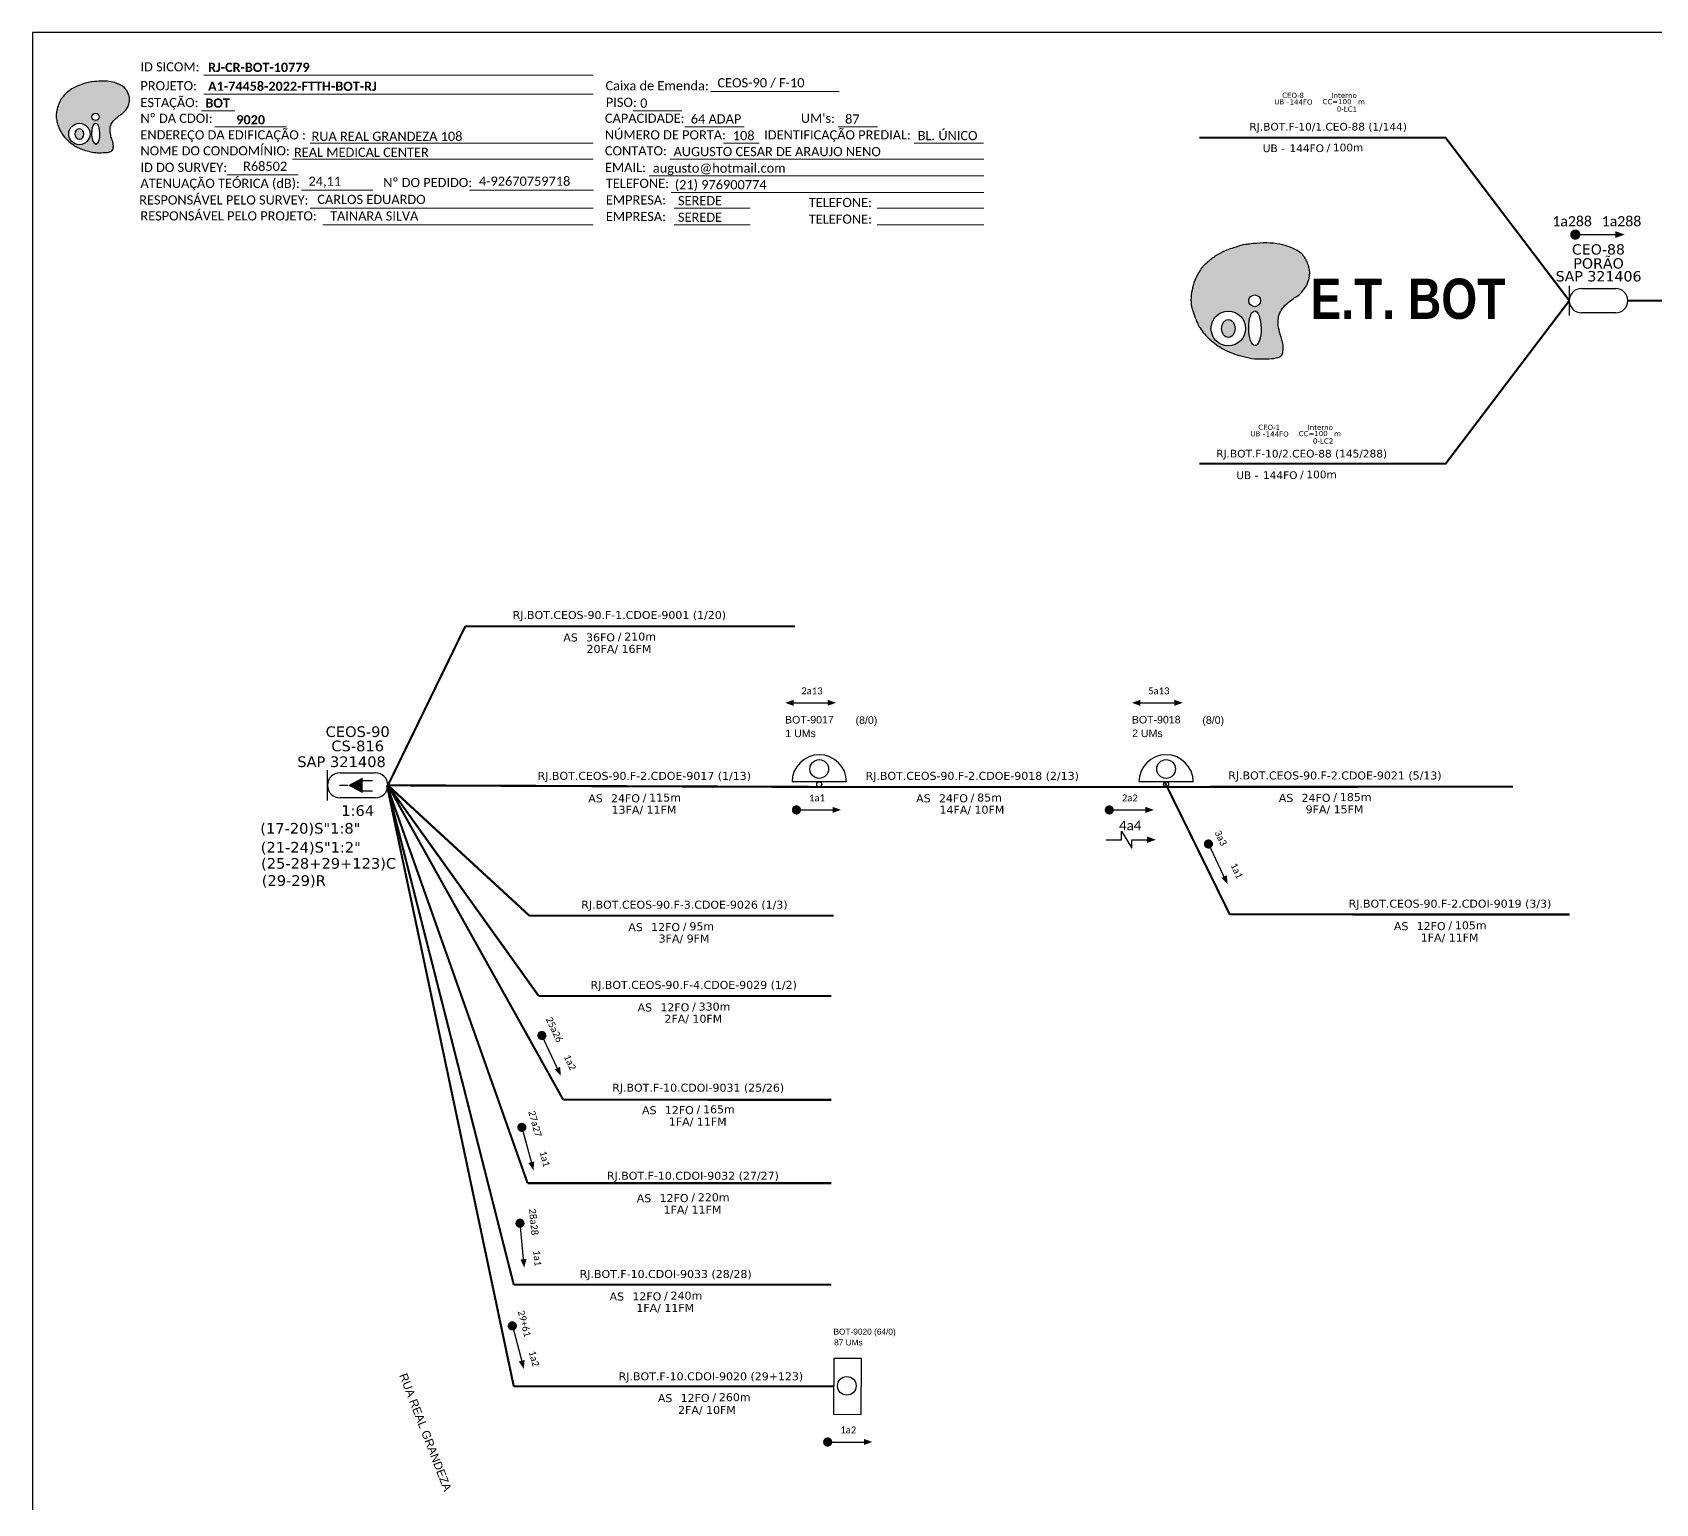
# Model space of a CAD drawing. Extents: x -89 to 749, y 705 to 1299.
# Drawn here: x -89.3 to 227.4, y 1011.9 to 1299 of the extents above; entities that cross this region are included whole.
import ezdxf
from ezdxf.enums import TextEntityAlignment as Align

# ---------------------------------------------------------------- set-up
doc = ezdxf.new("R2010")
doc.units = 0
for name, color, linetype, lineweight in [("20.0-LEGENDA DOS CDO'S", 1, 'Continuous', 0), ('20.2-CDO_POSTE', 1, 'Continuous', 5), ('40.1-ETIQUETAS', 1, 'Continuous', 20), ('Segmento Logradouro Texto', 7, 'Continuous', 0)]:
    doc.layers.add(name, color=color, linetype=linetype, lineweight=lineweight)
for name, color, linetype in [('20.4-CEOS', 1, 'Continuous'), ('20.5-CABO AÉREO', 1, 'Continuous'), ('20.5-CEO', 1, 'Continuous'), ('CAP a instalar', 1, 'Continuous'), ('E.T.', 7, 'Continuous'), ('label_cabos', 7, 'Continuous'), ('Meio Fio', 7, 'Continuous'), ('SETA', 7, 'Continuous'), ('UNIFILAR', 7, 'Continuous')]:
    doc.layers.add(name, color=color, linetype=linetype)
doc.styles.add('ARIAL', font='arial.ttf')
doc.styles.add('DIGICADE', font='arial.ttf')
doc.styles.add('siredit', font='verdana.ttf')
doc.styles.get("Standard").update_dxf_attribs({"font": 'arial.ttf'})
doc.styles.add('SWISS BIT', font='swisscb.ttf')
doc.styles.add('WMF-Calibri0', font='calibri.ttf')
doc.styles.add('WMF-Calibri1', font='calibrib.ttf')
doc.linetypes.add('FENCELINE1', pattern='A,0.25,-0.1,[133,ltypeshp.shx,S=0.1,R=0,X=-0.1,Y=0],-0.1,1', length=1.45)

# ---------------------------------------------------------------- blocks, each defined once
blk = doc.blocks.new('OI')
h = blk.add_hatch(color=40)
edge = h.paths.add_edge_path()
edge.add_spline(control_points=[(4.35, -0.67), (3.92, -0.99), (3.26, -1.5), (2.81, -2.59), (2.9, -3.5), (3.06, -4.27), (3.31, -4.85), (3.37, -5.39), (3.4, -5.88), (3.2, -6.4), (2.54, -6.61), (1.65, -6.63), (0.55, -6.67), (-0.56, -6.42), (-1.61, -6.14), (-2.77, -5.61), (-3.92, -4.77), (-4.89, -3.7), (-5.34, -2.65), (-5.6, -1.94), (-5.85, -0.96), (-5.71, 0.47), (-5.1, 2.02), (-4.14, 3.02), (-3.3, 3.61), (-2.37, 4.16), (-1.36, 4.44), (-0.56, 4.7), (0.79, 4.85), (2.24, 4.97), (3.79, 4.57), (4.67, 4.21), (5.44, 3.65), (5.76, 2.99), (6.03, 2.21), (6.01, 1.46), (5.72, 0.64), (5.31, 0.08), (4.88, -0.38), (4.51, -0.55), (4.35, -0.67)], knot_values=[0, 0, 0, 0, 1.60434, 2.417191, 3.427595, 4.282808, 4.776746, 5.304182, 5.888771, 6.258406, 6.858137, 7.79129, 8.986195, 10.124242, 11.187857, 12.242908, 13.953784, 15.414161, 16.515391, 17.349188, 17.675853, 19.552021, 21.515531, 22.568638, 23.63245, 24.621084, 25.782718, 26.745347, 27.142653, 29.870543, 31.004649, 31.921532, 32.709589, 33.801391, 34.042471, 35.192333, 35.971461, 36.628871, 37.254359, 37.836911, 37.836911, 37.836911, 37.836911], degree=3, periodic=0)
h.paths.add_polyline_path([(1.13, -0.87, -1), (-0.04, -0.87, -1)], flags=16)
edge = h.paths.add_edge_path(flags=16)
edge.add_ellipse((0.56, -3.59), major_axis=(-0.02, 1.71), ratio=0.361305, start_angle=0, end_angle=360)
h.paths.add_polyline_path([(-0.36, -3.62, -1), (-3.8, -3.62, -1)], flags=16)
edge = h.paths.add_edge_path(flags=0)
edge.add_ellipse((-2.08, -3.62), major_axis=(0, 0.885), ratio=0.758294, start_angle=0, end_angle=360)
at = {"color": 40}
for centre, radius in [((0.54, -0.87), 0.587), ((-2.08, -3.62), 1.72)]:
    blk.add_circle(centre, radius, dxfattribs=at)
blk.add_ellipse((-2.08, -3.62), major_axis=(0, 0.885), ratio=0.758294, start_param=-3.141592653589792, end_param=3.141592653589792, dxfattribs=at)
blk.add_ellipse((0.56, -3.59), major_axis=(-0.02, 1.71), ratio=0.361305, dxfattribs=at)
at = {"color": 40, "start_tangent": (-0.800898, -0.598801), "end_tangent": (-0.800898, -0.598801)}
blk.add_spline([(4.35, -0.67), (3.2, -1.78), (2.9, -2.54), (2.92, -3.55), (3.12, -4.38), (3.28, -4.85), (3.37, -5.37), (3.35, -5.95), (3.2, -6.29), (2.66, -6.55), (1.73, -6.63), (0.54, -6.62), (-0.58, -6.41), (-1.6, -6.11), (-2.56, -5.67), (-3.95, -4.67), (-4.89, -3.56), (-5.37, -2.56), (-5.64, -1.78), (-5.72, -1.46), (-5.63, 0.42), (-4.84, 2.22), (-4.13, 2.99), (-3.27, 3.62), (-2.4, 4.09), (-1.3, 4.47), (-0.37, 4.72), (0.02, 4.77), (2.75, 4.8), (3.85, 4.53), (4.69, 4.16), (5.31, 3.68), (5.85, 2.73), (5.93, 2.5), (5.94, 1.35), (5.67, 0.62), (5.29, 0.08), (4.84, -0.36), (4.35, -0.67)], degree=3, dxfattribs=at)
blk = doc.blocks.new('ETIQUETA_RS5F')
at = {"layer": '40.1-ETIQUETAS', "color": 0, "style": 'siredit'}
blk.add_text('/', height=1.5, dxfattribs=at).set_placement((1.58, -1.95), align=Align.MIDDLE_RIGHT)
for tag, p in [('ETIQUETA_R_PRIMARIA', (1.21, 4.1)), ('ETIQUETA_R_SECUNDARIA', (1.21, 2.1)), ('F_ATIVAS/F_MORTAS', (1.14, -4.24))]:
    blk.add_attdef(tag, text='', height=1.5, dxfattribs=at).set_placement(p, align=Align.MIDDLE_CENTER)
for tag, p in [('TIPO_CABO', (-6.58, -2.12)), ('CAP_CABO', (0.4, -2.09))]:
    blk.add_attdef(tag, text='', height=1.5, dxfattribs=at).set_placement(p, align=Align.MIDDLE_RIGHT)
blk.add_attdef('METROS', text='', height=1.5, dxfattribs=at).set_placement((2.14, -1.95), align=Align.MIDDLE_LEFT)
for tag, p in [('FUSÃO_1', (0.85, -8.39)), ('FUSÃO_2', (0.85, -10.6)), ('FUSÃO_3', (0.85, -12.93)), ('FUSÃO_4', (0.85, -15.14)), ('FUSÃO_5', (0.85, -17.16))]:
    blk.add_attdef(tag, text='', height=1.5, dxfattribs=at).set_placement(p, align=Align.CENTER)
blk = doc.blocks.new('Inst CB INT CFOI-SM-UB-144')
at = {"layer": 'label_cabos', "color": 0, "style": 'siredit'}
for tag, flags, p in [('ID_ATIVIDADE', 3, (1.31, 2.67)), ('/', 2, (7.71, -0.05)), ('FATOR', 1, (11.56, 2.55))]:
    blk.add_attdef(tag, text='', height=1, rotation=359.69, dxfattribs=dict(at, flags=flags)).set_placement(p, align=Align.MIDDLE_CENTER)
for tag, p in [('TIPO_CABO', (1.11, 0)), ('DESTINO_CABO', (3.13, 1.26)), ('CABO', (4.69, -0.05)), ('LANCE', (10.41, 0.02)), ('TIPO_CABO', (13.11, 1.24)), ('UND', (16.46, 0)), ('FID', (13.65, -1.41))]:
    blk.add_attdef(tag, text='', height=1, rotation=359.69, dxfattribs=at).set_placement(p, align=Align.MIDDLE_CENTER)
blk.add_attdef('QTDE', (11.93, -0.45), '', height=1, rotation=359.69, dxfattribs=at)
blk = doc.blocks.new('CDOE-TEXTO PADRÃO')
at = {"layer": "20.0-LEGENDA DOS CDO'S", "color": 0, "style": 'ARIAL'}
for tag, p in [('CDO_N', (0.49, 7.39)), ('CORDOALHA', (0.5, 4.33)), ('SAP', (0.51, 1.67)), ('SPLITER_1', (0.59, -0.91)), ('SPLITER_2', (0.6, -3.55)), ('(XX-XX_F)S', (0.54, -8.29)), ('(XX-XX_L)S', (0.55, -10.83)), ('UMS', (0.55, -13.15))]:
    blk.add_attdef(tag, p, '', height=1.7, rotation=0.118, dxfattribs=at)
blk.add_attdef('FIBRAS_UTILIZADAS', text='', height=1.7, rotation=0.118, dxfattribs=at).set_placement((19.77, 7.43), align=Align.CENTER)
blk = doc.blocks.new('SAN')
at = {"layer": 'SETA'}
blk.add_lwpolyline([(-2.58, 0), (6.02, 0)], dxfattribs=at)
for points in [[(-2.1, -0.66), (-3.93, 0), (-2.1, 0.67)], [(5.33, 0.68), (7.16, 0.01), (5.33, -0.65)]]:
    blk.add_solid(points, dxfattribs=at)
blk = doc.blocks.new('*U86')
at = {"layer": '20.4-CEOS', "color": 7, "style": 'siredit'}
for tag, p in [('FIBRAS_SPLITTER', (0, 0)), ('FIBRAS_TOP_C', (0, -4.13)), ('RESERVA_FINAIS', (0, -5.46))]:
    blk.add_attdef(tag, p, '', height=1.01, dxfattribs=at)
for tag, p, flags in [('ID_ATIVIDADE', (0, -6.77), 3), ('FATOR', (0, -8.09), 1), ('QTDE', (0, -9.4), 1), ('FID', (0, -10.71), 1)]:
    blk.add_attdef(tag, p, '', height=1.01, dxfattribs=dict(at, flags=flags))
blk = doc.blocks.new('*U87')
at = {"layer": '20.4-CEOS', "color": 7, "style": 'siredit'}
blk.add_attdef('FIBRAS_SPLITTER', (0, 0), '', height=1.01, dxfattribs=at)
for tag, p, flags in [('ID_ATIVIDADE', (0, -1.48), 3), ('FATOR', (0, -2.79), 1), ('QTDE', (0, -4.11), 1), ('FID', (0, -5.42), 1)]:
    blk.add_attdef(tag, p, '', height=1.01, dxfattribs=dict(at, flags=flags))

msp = doc.modelspace()

# ---------------------------------------------------------------- linework, layer by layer
msp.add_lwpolyline([(-89.32, 705.02), (749.25, 705.02), (749.25, 1299.02), (-89.32, 1299.02), (-89.32, 705.02)])
at = {"color": 7, "lineweight": 0}
for points in [[(-55.85, 1290.67), (20.13, 1290.67)], [(-55.85, 1286.98), (20.13, 1286.98)], [(42.97, 1287.47), (68.1, 1287.47)], [(-56.36, 1283.7), (-49.81, 1283.7)], [(27.92, 1283.75), (37.41, 1283.75)], [(-53.7, 1280.63), (-39.76, 1280.63)], [(37.97, 1280.63), (49.59, 1280.63)], [(67.91, 1280.63), (75.58, 1280.63)], [(-35.13, 1277.4), (20.13, 1277.4)], [(45.56, 1277.4), (52.5, 1277.4)], [(82.73, 1277.4), (96.29, 1277.4)], [(-38.54, 1274.28), (20.13, 1274.28)], [(35.09, 1274.28), (96.32, 1274.28)], [(-51.38, 1271.22), (-37.44, 1271.22)], [(31.05, 1271.05), (96.32, 1271.05)], [(-36.84, 1268.25), (-22.9, 1268.25)], [(-4.01, 1268.26), (20.14, 1268.26)], [(35.33, 1267.81), (96.32, 1267.81)], [(-35.13, 1264.7), (20.13, 1264.7)], [(35.94, 1264.7), (50.74, 1264.7)], [(75.55, 1264.7), (96.32, 1264.7)], [(-32.64, 1261.46), (20.13, 1261.46)], [(35.94, 1261.46), (50.74, 1261.46)], [(75.55, 1261.46), (96.32, 1261.46)]]:
    msp.add_lwpolyline(points, dxfattribs=at)
at = {"color": 7, "const_width": 0.99}
msp.add_lwpolyline([(211.27, 1259.57, 1), (212.26, 1259.57, 1)], format="xyb", close=True, dxfattribs=at)
at = {"const_width": 0.893}
for points in [[(59.32, 1147.28, 1), (60.22, 1147.28, 1)], [(120.38, 1147.28, 1), (121.27, 1147.28, 1)], [(139.98, 1141.04, 1), (140.37, 1140.23, 1)], [(9.91, 1103.67, 1), (10.29, 1102.86, 1)], [(6.07, 1085.76, 1), (6.3, 1084.9, 1)], [(5.78, 1067.06, 1), (5.87, 1066.17, 1)], [(4.21, 1047.02, 1), (4.44, 1046.15, 1)], [(65.42, 1023.92, 1), (66.32, 1023.92, 1)]]:
    msp.add_lwpolyline(points, format="xyb", close=True, dxfattribs=at)
at = {"color": 1}
msp.add_lwpolyline([(123.22, 1141.47), (123.22, 1143.13), (125.2, 1139.82), (125.2, 1141.47)], dxfattribs=at)
at = {"color": 10}
msp.add_lwpolyline([(67.03, 1029.33), (72.43, 1029.29), (72.49, 1040.2), (67.09, 1040.23)], close=True, dxfattribs=at)
at = {"layer": '20.4-CEOS', "color": 5}
for p, q in [((-29.29, 1154.54), (-22.41, 1154.54)), ((-22.41, 1149.63), (-29.29, 1149.63))]:
    msp.add_line(p, q, dxfattribs=at)
for points in [[(-31.75, 1149.12), (-31.75, 1155.04)], [(-25.04, 1153.05), (-22.94, 1153.05)], [(-27.75, 1152.08), (-29.41, 1152.08)], [(-25.04, 1151.01), (-22.94, 1151.01)]]:
    msp.add_lwpolyline(points, dxfattribs=at)
msp.add_lwpolyline([(-27.75, 1152.08, 0, 3.03, 0), (-24.91, 1152.08, 3.03, 3.03, 0)], format="xyseb", dxfattribs=at)
for centre, start, end in [((-29.29, 1152.08), 90, 270), ((-22.41, 1152.08), 270, 90)]:
    msp.add_arc(centre, 2.45, start, end, dxfattribs=at)
at = {"layer": '20.5-CABO AÉREO', "color": 7, "ltscale": 50, "const_width": 0.4}
for points in [[(138.37, 1278.49), (186.45, 1278.49), (210.59, 1246.67)], [(138.37, 1214.84), (186.45, 1214.84), (210.59, 1246.67)], [(222.09, 1246.67), (280.35, 1246.67)]]:
    msp.add_lwpolyline(points, dxfattribs=at)
at = {"layer": '20.5-CEO', "color": 7}
for p, q in [((212.97, 1249.05), (219.65, 1249.05)), ((219.65, 1244.29), (212.97, 1244.29))]:
    msp.add_line(p, q, dxfattribs=at)
msp.add_lwpolyline([(210.59, 1249.54), (210.59, 1243.8)], dxfattribs=at)
for centre, start, end in [((212.97, 1246.67), 90, 270), ((219.65, 1246.67), 270, 90)]:
    msp.add_arc(centre, 2.38, start, end, dxfattribs=at)
at = {"layer": 'CAP a instalar', "color": 7, "linetype": 'FENCELINE1', "ltscale": 7, "const_width": 0.416}
for points in [[(-19.95, 1152.08), (-4.85, 1183.13)], [(59.52, 1183.13), (-4.85, 1183.13)], [(-20.14, 1152.08), (64.22, 1151.77)], [(9.48, 1110.97), (-19.95, 1152.08)], [(7.67, 1126.63), (-19.95, 1152.08)], [(63.84, 1151.77), (131.9, 1151.77)], [(131.9, 1151.77), (199.59, 1151.83)], [(7.67, 1126.63), (67.07, 1126.63)], [(9.48, 1110.97), (66.55, 1110.96)]]:
    msp.add_lwpolyline(points, dxfattribs=at)
at = {"layer": 'CAP a instalar', "color": 1, "linetype": 'FENCELINE1', "ltscale": 7, "const_width": 0.416}
for points in [[(-20.14, 1152.08), (4.61, 1034.79)], [(4.61, 1034.79), (67.06, 1034.78)]]:
    msp.add_lwpolyline(points, dxfattribs=at)
at = {"layer": 'CAP a instalar', "color": 252, "linetype": 'FENCELINE1', "ltscale": 7, "const_width": 0.416}
for points in [[(-20.14, 1152.08), (7.31, 1074.44)], [(-20.14, 1152.08), (4.61, 1054.62)], [(-19.95, 1152.08), (14.26, 1090.72)], [(131.74, 1152.54), (144.33, 1126.89)], [(144.33, 1126.89), (210.7, 1126.88)], [(14.26, 1090.72), (66.55, 1090.71)], [(7.31, 1074.44), (66.55, 1074.43)], [(4.61, 1054.62), (66.55, 1054.61)]]:
    msp.add_lwpolyline(points, dxfattribs=at)
at = {"layer": 'label_cabos', "color": 7}
for p, q in [((69.54, 1152.75), (58.92, 1152.75)), ((137.22, 1152.75), (126.6, 1152.75))]:
    msp.add_line(p, q, dxfattribs=at)
for centre, radius in [((64.23, 1155.27), 1.83), ((131.91, 1155.27), 1.83), ((64.23, 1152.26), 0.491), ((131.91, 1152.26), 0.491)]:
    msp.add_circle(centre, radius, dxfattribs=at)
for centre in [(64.23, 1152.75), (131.91, 1152.75)]:
    msp.add_arc(centre, 5.31, 0, 180, dxfattribs=at)
at = {"layer": 'Meio Fio', "color": 10}
msp.add_circle((69.61, 1034.88), 1.82, dxfattribs=at)
at = {"layer": 'SETA', "color": 7}
msp.add_lwpolyline([(211.77, 1259.57), (220.28, 1259.57)], dxfattribs=at)
at = {"layer": 'SETA'}
for points in [[(59.77, 1147.28), (67.44, 1147.28)], [(120.83, 1147.28), (128.5, 1147.28)], [(140.18, 1140.64), (143.47, 1133.71)], [(10.1, 1103.27), (13.36, 1096.32)], [(6.18, 1085.33), (8.18, 1077.92)], [(5.82, 1066.61), (6.54, 1058.97)], [(4.33, 1046.59), (6.31, 1039.17)], [(65.87, 1023.92), (73.54, 1023.92)]]:
    msp.add_lwpolyline(points, dxfattribs=at)
at = {"layer": 'SETA', "color": 1}
for points in [[(120.23, 1141.47), (123.22, 1141.47)], [(125.2, 1141.47), (128.2, 1141.47)]]:
    msp.add_lwpolyline(points, dxfattribs=at)
at = {"layer": 'SETA', "color": 7}
msp.add_solid([(219.6, 1260.24), (221.41, 1259.58), (219.6, 1258.92)], dxfattribs=at)
at = {"layer": 'SETA'}
for points in [[(66.83, 1147.88), (68.46, 1147.29), (66.83, 1146.69)], [(127.89, 1147.88), (129.52, 1147.29), (127.89, 1146.69)], [(143.76, 1134.52), (143.92, 1132.79), (142.68, 1134.01)], [(13.65, 1097.14), (13.81, 1095.41), (12.57, 1096.63)], [(8.61, 1078.68), (8.46, 1076.94), (7.46, 1078.37)], [(7.09, 1059.64), (6.65, 1057.96), (5.9, 1059.53)], [(6.73, 1039.92), (6.58, 1038.19), (5.58, 1039.62)], [(72.93, 1024.53), (74.56, 1023.93), (72.93, 1023.34)]]:
    msp.add_solid(points, dxfattribs=at)
at = {"layer": 'SETA', "color": 1}
msp.add_solid([(128.2, 1142.09), (129.91, 1141.47), (128.2, 1140.85)], dxfattribs=at)

# ---------------------------------------------------------------- block references
at = {"color": 7, "xscale": 1.213923925163967, "yscale": 1.213923925163967, "zscale": 1.213923925163967, "rotation": 0.1532896023949059}
msp.add_blockref('OI', (-77.65, 1283.61), dxfattribs=at)
at = {"layer": '20.2-CDO_POSTE', "color": 7}
ref = msp.add_blockref('CDOE-TEXTO PADRÃO', (63.88, 1154.27), dxfattribs=dict(at, xscale=0.8675765950403828, yscale=0.8675765950403828, zscale=0.8675765950403828))
ref.add_attrib('CDO_N', 'BOT-9017', (57.55, 1164.15), dxfattribs={"layer": "20.0-LEGENDA DOS CDO'S", "color": 0, "height": 1.475, "rotation": 0.118, "style": 'ARIAL'})
ref.add_attrib('CORDOALHA', '1 UMs', (57.61, 1161.49), dxfattribs={"layer": "20.0-LEGENDA DOS CDO'S", "color": 0, "height": 1.475, "rotation": 0.118, "style": 'ARIAL'})
ref.add_attrib('FIBRAS_UTILIZADAS', '       (8/0)', dxfattribs={"layer": "20.0-LEGENDA DOS CDO'S", "color": 0, "height": 1.4748, "rotation": 0.118, "style": 'ARIAL'}).set_placement((71.43, 1164.08), align=Align.CENTER)
ref = msp.add_blockref('CDOE-TEXTO PADRÃO', (131.56, 1154.27), dxfattribs=dict(at, xscale=0.8675765950403828, yscale=0.8675765950403828, zscale=0.8675765950403828))
ref.add_attrib('CDO_N', 'BOT-9018', (125.23, 1164.15), dxfattribs={"layer": "20.0-LEGENDA DOS CDO'S", "color": 0, "height": 1.475, "rotation": 0.118, "style": 'ARIAL'})
ref.add_attrib('CORDOALHA', '2 UMs', (125.29, 1161.49), dxfattribs={"layer": "20.0-LEGENDA DOS CDO'S", "color": 0, "height": 1.475, "rotation": 0.118, "style": 'ARIAL'})
ref.add_attrib('FIBRAS_UTILIZADAS', '       (8/0)', dxfattribs={"layer": "20.0-LEGENDA DOS CDO'S", "color": 0, "height": 1.4748, "rotation": 0.118, "style": 'ARIAL'}).set_placement((139.11, 1164.08), align=Align.CENTER)
at = {"layer": '20.4-CEOS', "color": 0, "lineweight": 0}
ref = msp.add_blockref('*U86', (-44.86, 1142.66), dxfattribs=dict(at, xscale=2.059647869911305, yscale=2.059647869911305, zscale=2.059647869911305))
ref.add_attrib('FIBRAS_SPLITTER', '(17-20)S"1:8"', (-44.86, 1142.66), dxfattribs={"color": 5, "height": 2.0796, "style": 'siredit'})
ref.add_attrib('FIBRAS_TOP_C', '(25-28+29+123)C', (-44.71, 1135.81), dxfattribs={"height": 2.0796, "style": 'siredit'})
ref.add_attrib('RESERVA_FINAIS', '(29-29)R', (-44.57, 1132.46), dxfattribs={"color": 3, "height": 2.08, "style": 'siredit'})
at = {"layer": '20.4-CEOS', "color": 5, "lineweight": 0}
ref = msp.add_blockref('*U87', (-44.77, 1138.95), dxfattribs=dict(at, xscale=2.059647869911305, yscale=2.059647869911305, zscale=2.059647869911305))
ref.add_attrib('FIBRAS_SPLITTER', '(21-24)S"1:2"', (-44.77, 1138.95), dxfattribs={"color": 5, "height": 2.0796, "style": 'siredit'})
at = {"layer": '40.1-ETIQUETAS', "color": 0}
ref = msp.add_blockref('ETIQUETA_RS5F', (162.36, 1278.53), dxfattribs=at)
ref.add_attrib('ETIQUETA_R_SECUNDARIA', 'RJ.BOT.F-10/1.CEO-88 (1/144)', dxfattribs={"color": 0, "height": 1.5, "style": 'siredit'}).set_placement((163.54, 1280.63), align=Align.MIDDLE_CENTER)
ref.add_attrib('TIPO_CABO', 'UB - ', dxfattribs={"color": 0, "height": 1.5, "style": 'siredit'}).set_placement((155.74, 1276.41), align=Align.MIDDLE_RIGHT)
ref.add_attrib('CAP_CABO', '144FO', dxfattribs={"color": 0, "height": 1.5, "style": 'siredit'}).set_placement((162.72, 1276.43), align=Align.MIDDLE_RIGHT)
ref.add_attrib('METROS', '100m', dxfattribs={"color": 0, "height": 1.5, "style": 'siredit'}).set_placement((164.47, 1276.57), align=Align.MIDDLE_LEFT)
ref = msp.add_blockref('ETIQUETA_RS5F', (157.18, 1214.71), dxfattribs=at)
ref.add_attrib('ETIQUETA_R_SECUNDARIA', 'RJ.BOT.F-10/2.CEO-88 (145/288)', dxfattribs={"color": 0, "height": 1.5, "style": 'siredit'}).set_placement((158.36, 1216.82), align=Align.MIDDLE_CENTER)
ref.add_attrib('TIPO_CABO', 'UB - ', dxfattribs={"color": 0, "height": 1.5, "style": 'siredit'}).set_placement((150.57, 1212.6), align=Align.MIDDLE_RIGHT)
ref.add_attrib('CAP_CABO', '144FO', dxfattribs={"color": 0, "height": 1.5, "style": 'siredit'}).set_placement((157.55, 1212.62), align=Align.MIDDLE_RIGHT)
ref.add_attrib('METROS', '100m', dxfattribs={"color": 0, "height": 1.5, "style": 'siredit'}).set_placement((159.29, 1212.76), align=Align.MIDDLE_LEFT)
at = {"layer": '40.1-ETIQUETAS', "color": 7}
ref = msp.add_blockref('ETIQUETA_RS5F', (23.98, 1183.14), dxfattribs=dict(at, xscale=1.041091897593929, yscale=1.041091897593929, zscale=1.041091897593929))
ref.add_attrib('ETIQUETA_R_SECUNDARIA', 'RJ.BOT.CEOS-90.F-1.CDOE-9001 (1/20)', dxfattribs={"color": 0, "height": 1.5616, "style": 'siredit'}).set_placement((25.21, 1185.33), align=Align.MIDDLE_CENTER)
ref.add_attrib('TIPO_CABO', 'AS', dxfattribs={"color": 0, "height": 1.562, "style": 'siredit'}).set_placement((17.1, 1180.94), align=Align.MIDDLE_RIGHT)
ref.add_attrib('CAP_CABO', '36FO', dxfattribs={"color": 0, "height": 1.562, "style": 'siredit'}).set_placement((24.36, 1180.96), align=Align.MIDDLE_RIGHT)
ref.add_attrib('METROS', '210m', dxfattribs={"color": 0, "height": 1.562, "style": 'siredit'}).set_placement((26.18, 1181.11), align=Align.MIDDLE_LEFT)
ref.add_attrib('F_ATIVAS/F_MORTAS', '20FA/ 16FM', dxfattribs={"color": 0, "height": 1.562, "style": 'siredit'}).set_placement((25.14, 1178.72), align=Align.MIDDLE_CENTER)
ref = msp.add_blockref('ETIQUETA_RS5F', (163.62, 1151.82), dxfattribs=dict(at, xscale=1.041091897593929, yscale=1.041091897593929, zscale=1.041091897593929))
ref.add_attrib('ETIQUETA_R_SECUNDARIA', 'RJ.BOT.CEOS-90.F-2.CDOE-9021 (5/13)', dxfattribs={"color": 0, "height": 1.5616, "style": 'siredit'}).set_placement((164.85, 1154.01), align=Align.MIDDLE_CENTER)
ref.add_attrib('TIPO_CABO', 'AS', dxfattribs={"color": 0, "height": 1.562, "style": 'siredit'}).set_placement((156.73, 1149.62), align=Align.MIDDLE_RIGHT)
ref.add_attrib('CAP_CABO', '24FO', dxfattribs={"color": 0, "height": 1.562, "style": 'siredit'}).set_placement((164, 1149.64), align=Align.MIDDLE_RIGHT)
ref.add_attrib('METROS', '185m', dxfattribs={"color": 0, "height": 1.562, "style": 'siredit'}).set_placement((165.82, 1149.79), align=Align.MIDDLE_LEFT)
ref.add_attrib('F_ATIVAS/F_MORTAS', '9FA/ 15FM', dxfattribs={"color": 0, "height": 1.562, "style": 'siredit'}).set_placement((164.78, 1147.4), align=Align.MIDDLE_CENTER)
ref = msp.add_blockref('ETIQUETA_RS5F', (36.68, 1126.6), dxfattribs=dict(at, xscale=1.041091897593929, yscale=1.041091897593929, zscale=1.041091897593929))
ref.add_attrib('ETIQUETA_R_SECUNDARIA', 'RJ.BOT.CEOS-90.F-3.CDOE-9026 (1/3)', dxfattribs={"color": 0, "height": 1.5616, "style": 'siredit'}).set_placement((37.91, 1128.79), align=Align.MIDDLE_CENTER)
ref.add_attrib('TIPO_CABO', 'AS', dxfattribs={"color": 0, "height": 1.562, "style": 'siredit'}).set_placement((29.79, 1124.4), align=Align.MIDDLE_RIGHT)
ref.add_attrib('CAP_CABO', '12FO', dxfattribs={"color": 0, "height": 1.562, "style": 'siredit'}).set_placement((37.06, 1124.42), align=Align.MIDDLE_RIGHT)
ref.add_attrib('METROS', '95m', dxfattribs={"color": 0, "height": 1.562, "style": 'siredit'}).set_placement((38.88, 1124.56), align=Align.MIDDLE_LEFT)
ref.add_attrib('F_ATIVAS/F_MORTAS', '3FA/ 9FM', dxfattribs={"color": 0, "height": 1.562, "style": 'siredit'}).set_placement((37.84, 1122.18), align=Align.MIDDLE_CENTER)
at = {"layer": '40.1-ETIQUETAS', "color": 252}
ref = msp.add_blockref('ETIQUETA_RS5F', (186.08, 1126.8), dxfattribs=dict(at, xscale=1.041091897593929, yscale=1.041091897593929, zscale=1.041091897593929))
ref.add_attrib('ETIQUETA_R_SECUNDARIA', 'RJ.BOT.CEOS-90.F-2.CDOI-9019 (3/3)', dxfattribs={"color": 0, "height": 1.5616, "style": 'siredit'}).set_placement((187.31, 1128.99), align=Align.MIDDLE_CENTER)
ref.add_attrib('TIPO_CABO', 'AS', dxfattribs={"color": 0, "height": 1.562, "style": 'siredit'}).set_placement((179.19, 1124.6), align=Align.MIDDLE_RIGHT)
ref.add_attrib('CAP_CABO', '12FO', dxfattribs={"color": 0, "height": 1.562, "style": 'siredit'}).set_placement((186.46, 1124.62), align=Align.MIDDLE_RIGHT)
ref.add_attrib('METROS', '105m', dxfattribs={"color": 0, "height": 1.562, "style": 'siredit'}).set_placement((188.28, 1124.76), align=Align.MIDDLE_LEFT)
ref.add_attrib('F_ATIVAS/F_MORTAS', '1FA/ 11FM', dxfattribs={"color": 0, "height": 1.562, "style": 'siredit'}).set_placement((187.24, 1122.38), align=Align.MIDDLE_CENTER)
at = {"layer": '40.1-ETIQUETAS', "color": 7}
ref = msp.add_blockref('ETIQUETA_RS5F', (38.49, 1110.94), dxfattribs=dict(at, xscale=1.041091897593929, yscale=1.041091897593929, zscale=1.041091897593929))
ref.add_attrib('ETIQUETA_R_SECUNDARIA', 'RJ.BOT.CEOS-90.F-4.CDOE-9029 (1/2)', dxfattribs={"color": 0, "height": 1.5616, "style": 'siredit'}).set_placement((39.72, 1113.13), align=Align.MIDDLE_CENTER)
ref.add_attrib('TIPO_CABO', 'AS', dxfattribs={"color": 0, "height": 1.562, "style": 'siredit'}).set_placement((31.6, 1108.73), align=Align.MIDDLE_RIGHT)
ref.add_attrib('CAP_CABO', '12FO', dxfattribs={"color": 0, "height": 1.562, "style": 'siredit'}).set_placement((38.87, 1108.76), align=Align.MIDDLE_RIGHT)
ref.add_attrib('METROS', '330m', dxfattribs={"color": 0, "height": 1.562, "style": 'siredit'}).set_placement((40.69, 1108.9), align=Align.MIDDLE_LEFT)
ref.add_attrib('F_ATIVAS/F_MORTAS', '2FA/ 10FM', dxfattribs={"color": 0, "height": 1.562, "style": 'siredit'}).set_placement((39.65, 1106.52), align=Align.MIDDLE_CENTER)
at = {"layer": '40.1-ETIQUETAS', "color": 252}
ref = msp.add_blockref('ETIQUETA_RS5F', (39.35, 1090.88), dxfattribs=dict(at, xscale=1.041091897593929, yscale=1.041091897593929, zscale=1.041091897593929))
ref.add_attrib('ETIQUETA_R_SECUNDARIA', 'RJ.BOT.F-10.CDOI-9031 (25/26)', dxfattribs={"color": 0, "height": 1.5616, "style": 'siredit'}).set_placement((40.59, 1093.07), align=Align.MIDDLE_CENTER)
ref.add_attrib('TIPO_CABO', 'AS', dxfattribs={"color": 0, "height": 1.562, "style": 'siredit'}).set_placement((32.47, 1088.68), align=Align.MIDDLE_RIGHT)
ref.add_attrib('CAP_CABO', '12FO', dxfattribs={"color": 0, "height": 1.562, "style": 'siredit'}).set_placement((39.74, 1088.7), align=Align.MIDDLE_RIGHT)
ref.add_attrib('METROS', '165m', dxfattribs={"color": 0, "height": 1.562, "style": 'siredit'}).set_placement((41.55, 1088.85), align=Align.MIDDLE_LEFT)
ref.add_attrib('F_ATIVAS/F_MORTAS', '1FA/ 11FM', dxfattribs={"color": 0, "height": 1.562, "style": 'siredit'}).set_placement((40.51, 1086.46), align=Align.MIDDLE_CENTER)
ref = msp.add_blockref('ETIQUETA_RS5F', (38.33, 1073.7), dxfattribs=dict(at, xscale=1.041091897593929, yscale=1.041091897593929, zscale=1.041091897593929))
ref.add_attrib('ETIQUETA_R_SECUNDARIA', 'RJ.BOT.F-10.CDOI-9032 (27/27)', dxfattribs={"color": 0, "height": 1.5616, "style": 'siredit'}).set_placement((39.56, 1075.89), align=Align.MIDDLE_CENTER)
ref.add_attrib('TIPO_CABO', 'AS', dxfattribs={"color": 0, "height": 1.562, "style": 'siredit'}).set_placement((31.44, 1071.5), align=Align.MIDDLE_RIGHT)
ref.add_attrib('CAP_CABO', '12FO', dxfattribs={"color": 0, "height": 1.562, "style": 'siredit'}).set_placement((38.71, 1071.53), align=Align.MIDDLE_RIGHT)
ref.add_attrib('METROS', '220m', dxfattribs={"color": 0, "height": 1.562, "style": 'siredit'}).set_placement((40.53, 1071.67), align=Align.MIDDLE_LEFT)
ref.add_attrib('F_ATIVAS/F_MORTAS', '1FA/ 11FM', dxfattribs={"color": 0, "height": 1.562, "style": 'siredit'}).set_placement((39.49, 1069.28), align=Align.MIDDLE_CENTER)
ref = msp.add_blockref('ETIQUETA_RS5F', (33.02, 1054.52), dxfattribs=dict(at, xscale=1.041091897593929, yscale=1.041091897593929, zscale=1.041091897593929))
ref.add_attrib('ETIQUETA_R_SECUNDARIA', 'RJ.BOT.F-10.CDOI-9033 (28/28)', dxfattribs={"color": 0, "height": 1.5616, "style": 'siredit'}).set_placement((34.25, 1056.71), align=Align.MIDDLE_CENTER)
ref.add_attrib('TIPO_CABO', 'AS', dxfattribs={"color": 0, "height": 1.562, "style": 'siredit'}).set_placement((26.13, 1052.32), align=Align.MIDDLE_RIGHT)
ref.add_attrib('CAP_CABO', '12FO', dxfattribs={"color": 0, "height": 1.562, "style": 'siredit'}).set_placement((33.4, 1052.34), align=Align.MIDDLE_RIGHT)
ref.add_attrib('METROS', '240m', dxfattribs={"color": 0, "height": 1.562, "style": 'siredit'}).set_placement((35.21, 1052.49), align=Align.MIDDLE_LEFT)
ref.add_attrib('F_ATIVAS/F_MORTAS', '1FA/ 11FM', dxfattribs={"color": 0, "height": 1.562, "style": 'siredit'}).set_placement((34.17, 1050.1), align=Align.MIDDLE_CENTER)
at = {"layer": 'E.T.', "color": 7, "xscale": 1.965288924615791, "yscale": 1.965288909013875, "zscale": 1.965288907678581}
msp.add_blockref('OI', (148.14, 1248.36), dxfattribs=at)
at = {"layer": 'label_cabos', "color": 6, "lineweight": 0}
ref = msp.add_blockref('Inst CB INT CFOI-SM-UB-144', (153.55, 1285.5), dxfattribs=at)
ref.add_attrib('DESTINO_CABO', 'CEO-8', dxfattribs={"color": 0, "height": 1, "rotation": 359.69, "style": 'siredit'}).set_placement((156.69, 1286.76), align=Align.MIDDLE_CENTER)
ref.add_attrib('CABO', '144FO', dxfattribs={"color": 0, "height": 1, "rotation": 359.69, "style": 'siredit'}).set_placement((158.24, 1285.45), align=Align.MIDDLE_CENTER)
ref.add_attrib('TIPO_CABO', 'Interno', dxfattribs={"color": 0, "height": 1, "rotation": 359.69, "style": 'siredit'}).set_placement((166.66, 1286.74), align=Align.MIDDLE_CENTER)
ref.add_attrib('FID', '0-LC1', dxfattribs={"color": 0, "height": 1, "rotation": 359.69, "style": 'siredit'}).set_placement((167.2, 1284.08), align=Align.MIDDLE_CENTER)
ref.add_attrib('LANCE', 'CC=', dxfattribs={"color": 0, "height": 1, "rotation": 359.69, "style": 'siredit'}).set_placement((163.96, 1285.52), align=Align.MIDDLE_CENTER)
ref.add_attrib('UND', 'm', dxfattribs={"color": 0, "height": 1, "rotation": 359.69, "style": 'siredit'}).set_placement((170.02, 1285.5), align=Align.MIDDLE_CENTER)
ref.add_attrib('TIPO_CABO', 'UB - ', dxfattribs={"color": 0, "height": 1, "rotation": 359.69, "style": 'siredit'}).set_placement((154.67, 1285.49), align=Align.MIDDLE_CENTER)
ref.add_attrib('QTDE', '100', (165.48, 1285.04), dxfattribs={"color": 0, "height": 1, "rotation": 359.69, "style": 'siredit'})
ref = msp.add_blockref('Inst CB INT CFOI-SM-UB-144', (148.9, 1220.7), dxfattribs=at)
ref.add_attrib('DESTINO_CABO', 'CEO-1', dxfattribs={"color": 0, "height": 1, "rotation": 359.69, "style": 'siredit'}).set_placement((152.03, 1221.97), align=Align.MIDDLE_CENTER)
ref.add_attrib('CABO', '144FO', dxfattribs={"color": 0, "height": 1, "rotation": 359.69, "style": 'siredit'}).set_placement((153.59, 1220.65), align=Align.MIDDLE_CENTER)
ref.add_attrib('TIPO_CABO', 'Interno', dxfattribs={"color": 0, "height": 1, "rotation": 359.69, "style": 'siredit'}).set_placement((162.01, 1221.95), align=Align.MIDDLE_CENTER)
ref.add_attrib('FID', '0-LC2', dxfattribs={"color": 0, "height": 1, "rotation": 359.69, "style": 'siredit'}).set_placement((162.55, 1219.29), align=Align.MIDDLE_CENTER)
ref.add_attrib('LANCE', 'CC=', dxfattribs={"color": 0, "height": 1, "rotation": 359.69, "style": 'siredit'}).set_placement((159.31, 1220.73), align=Align.MIDDLE_CENTER)
ref.add_attrib('UND', 'm', dxfattribs={"color": 0, "height": 1, "rotation": 359.69, "style": 'siredit'}).set_placement((165.37, 1220.71), align=Align.MIDDLE_CENTER)
ref.add_attrib('TIPO_CABO', 'UB - ', dxfattribs={"color": 0, "height": 1, "rotation": 359.69, "style": 'siredit'}).set_placement((150.01, 1220.7), align=Align.MIDDLE_CENTER)
ref.add_attrib('QTDE', '100', (160.83, 1220.25), dxfattribs={"color": 0, "height": 1, "rotation": 359.69, "style": 'siredit'})
at = {"layer": 'UNIFILAR', "color": 5, "lineweight": -3, "xscale": 0.8925685107911675, "yscale": 0.8925685107911675, "zscale": 0.8925685107911675}
for p in [(61.09, 1168.18), (128.77, 1168.18)]:
    msp.add_blockref('SAN', p, dxfattribs=at)

# ---------------------------------------------------------------- texts
at = {"color": 7, "lineweight": 0, "style": 'WMF-Calibri0'}
for s, height, p in [('ID SICOM:', 1.793, (-68.25, 1291.42)), ('PROJETO:', 1.793, (-68.25, 1287.73)), ('Caixa de Emenda:', 1.7927, (22.51, 1287.73)), ('ESTAÇÃO:', 1.793, (-68.25, 1284.45)), ('PISO:', 1.793, (22.58, 1284.49)), ('Nº DA CDOI:', 1.7927, (-68.25, 1281.38)), ('CAPACIDADE:', 1.7927, (22.4, 1281.38)), ("UM's:", 1.793, (60.64, 1281.38)), ('ENDEREÇO DA EDIFICAÇÃO :', 1.7927, (-68.25, 1278.14)), ('NÚMERO DE PORTA:', 1.7927, (22.4, 1278.14)), ('IDENTIFICAÇÃO PREDIAL:', 1.7927, (53.48, 1278.14)), ('NOME DO CONDOMÍNIO:', 1.7927, (-68.25, 1275.03)), ('CONTATO:', 1.793, (22.4, 1275.03)), ('ID DO SURVEY:', 1.7927, (-68.25, 1271.79)), ('EMAIL:', 1.793, (22.4, 1271.79)), ('ATENUAÇÃO TEÓRICA (dB):', 1.7927, (-68.25, 1268.68)), ('Nº DO PEDIDO:', 1.7927, (-20.88, 1268.84)), ('TELEFONE:', 1.793, (22.58, 1268.68)), ('RESPONSÁVEL PELO SURVEY:', 1.7927, (-68.49, 1265.44)), ('EMPRESA:', 1.793, (22.58, 1265.44)), ('RESPONSÁVEL PELO PROJETO:', 1.7927, (-68.25, 1262.33)), ('EMPRESA:', 1.793, (22.58, 1262.21)), ('TELEFONE:', 1.793, (62.19, 1264.94)), ('TELEFONE:', 1.793, (62.19, 1261.7))]:
    msp.add_text(s, height=height, dxfattribs=at).set_placement(p)
at = {"color": 7}
for s, height, style, p in [('RJ-CR-BOT-10779', 1.7927, 'WMF-Calibri1', (-55.05, 1291.32)), ('A1-74458-2022-FTTH-BOT-RJ', 1.7927, 'WMF-Calibri1', (-55.05, 1287.63)), ('CEOS-90 / F-10', 1.7927, 'WMF-Calibri0', (44.36, 1288.31)), ('BOT', 1.793, 'WMF-Calibri1', (-55.57, 1284.35)), ('0', 1.79, 'WMF-Calibri0', (29.28, 1284.34)), ('64 ADAP', 1.793, 'WMF-Calibri0', (39.15, 1281.25)), ('87', 1.793, 'WMF-Calibri0', (69.27, 1281.23)), ('RUA REAL GRANDEZA 108', 1.7927, 'WMF-Calibri0', (-34.86, 1277.86)), ('108', 1.793, 'WMF-Calibri0', (47.34, 1278)), ('BL. ÚNICO', 1.793, 'WMF-Calibri0', (83.43, 1278)), ('REAL MEDICAL CENTER', 1.7927, 'WMF-Calibri0', (-38.28, 1274.74)), ('AUGUSTO CESAR DE ARAUJO NENO', 1.7927, 'WMF-Calibri0', (35.79, 1274.88)), ('R68502', 1.793, 'WMF-Calibri0', (-48.21, 1272.01)), ('augusto@hotmail.com', 1.7927, 'WMF-Calibri0', (31.75, 1271.65)), ('24,11', 1.793, 'WMF-Calibri0', (-35.45, 1269.09)), ('4-92670759718', 1.7927, 'WMF-Calibri0', (-2.2, 1269.1)), ('(21) 976900774', 1.7927, 'WMF-Calibri0', (36.04, 1268.41)), ('CARLOS EDUARDO', 1.7927, 'WMF-Calibri0', (-33.73, 1265.54)), ('SEREDE', 1.793, 'WMF-Calibri0', (36.65, 1265.3)), ('TAINARA SILVA', 1.7927, 'WMF-Calibri0', (-31.24, 1262.3)), ('SEREDE', 1.793, 'WMF-Calibri0', (36.65, 1262.06))]:
    msp.add_text(s, height=height, dxfattribs=dict(at, style=style)).set_placement(p)
at = {"color": 7, "style": 'WMF-Calibri1'}
msp.add_text('9020', height=1.793, dxfattribs=at).set_placement((-46.73, 1281.09), align=Align.CENTER)
at = {"color": 10, "style": 'ARIAL'}
for s, height, p in [('BOT-9020 (64/0)', 1.1587, (67, 1044.88)), ('87 UMs', 1.159, (67.12, 1042.77))]:
    msp.add_text(s, height=height, rotation=359.9363, dxfattribs=at).set_placement(p)
at = {"color": 7, "char_height": 1.98, "width": 25.1052, "attachment_point": 5}
for insert in [(211.14, 1262.17), (220.77, 1262.17)]:
    msp.add_mtext('{\\fCalibri|b0|i0|c0|p34;\\C7;1a288}', dxfattribs=dict(at, insert=insert))
at = {"char_height": 1.3389, "width": 22.6345, "attachment_point": 5}
for s, insert in [('{\\fCalibri|b0|i0|c0|p34;\\C7;2a13\\C1; }', (62.8, 1170.52)), ('\\C7;\\fCalibri|b0|i0|c0|p34;5a13', (130.48, 1170.52)), ('\\C7;\\fCalibri|b0|i0|c0|p34;1a1', (63.78, 1149.62)), ('\\C7;\\fCalibri|b0|i0|c0|p34;2a2', (124.84, 1149.62)), ('\\C7;\\fCalibri|b0|i0|c0|p34;1a2', (69.88, 1026.27))]:
    msp.add_mtext(s, dxfattribs=dict(at, insert=insert))
at = {"color": 1, "insert": (124.9, 1144.25), "char_height": 1.8737, "width": 23.7569, "attachment_point": 5}
msp.add_mtext('\\fCalibri|b0|i0|c0|p34;4a4', dxfattribs=at)
at = {"char_height": 1.3389, "attachment_point": 5}
for s, insert, width, rotation in [('\\C7;\\fCalibri|b0|i0|c0|p34;3a3', (142.59, 1141.8), 22.6345, 295.4381), ('\\C7;\\fCalibri|b0|i0|c0|p34;1a1', (145.69, 1135.4), 26.4677, 295.4381), ('{\\fCalibri|b0|i0|c0|p34;\\C7;25a26}', (12.52, 1104.42), 22.6345, 295.1884), ('{\\fCalibri|b0|i0|c0|p34;\\C7;1a2}', (15.59, 1098.01), 22.6345, 295.1884), ('{\\fCalibri|b0|i0|c0|p34;\\C7;27a27}', (8.77, 1086.04), 22.6345, 285.1013), ('\\C7;\\fCalibri|b0|i0|c0|p34;1a1', (10.67, 1079.19), 22.6345, 285.1013), ('{\\fCalibri|b0|i0|c0|p34;\\C7;28a28}', (8.49, 1066.88), 22.6345, 275.3738), ('\\C7;\\fCalibri|b0|i0|c0|p34;1a1', (9.21, 1059.8), 22.6345, 275.3738), ('{\\fCalibri|b0|i0|c0|p34;\\C1;29+61}', (6.68, 1047.04), 22.6345, 284.9567), ('\\C1;\\fCalibri|b0|i0|c0|p34;1a2', (8.57, 1040.18), 22.6345, 284.9567)]:
    msp.add_mtext(s, dxfattribs=dict(at, insert=insert, width=width, rotation=rotation))
at = {"layer": '20.4-CEOS', "color": 7, "style": 'siredit'}
msp.add_text('CEO-88', height=2.009, dxfattribs=at).set_placement((216.28, 1257.69), align=Align.TOP_CENTER)
at = {"layer": '20.4-CEOS', "color": 5, "style": 'siredit'}
for s, p in [('CEOS-90', (-25.85, 1163.6)), ('CS-816', (-25.85, 1160.81)), ('SAP 321408', (-29, 1157.73)), ('1:64', (-25.85, 1148.19))]:
    msp.add_text(s, height=2.08, dxfattribs=at).set_placement(p, align=Align.TOP_CENTER)
at = {"layer": '20.5-CEO', "color": 7, "style": 'siredit'}
for s, p in [('PORÃO', (216.31, 1254.96)), ('SAP 321406', (216.31, 1252.45))]:
    msp.add_text(s, height=2.017, dxfattribs=at).set_placement(p, align=Align.TOP_CENTER)
at = {"layer": '40.1-ETIQUETAS', "color": 7, "style": 'siredit'}
for s, height, p in [('RJ.BOT.CEOS-90.F-2.CDOE-9017 (1/13)', 1.5616, (30.08, 1153.93)), ('RJ.BOT.CEOS-90.F-2.CDOE-9018 (2/13)', 1.5616, (94.08, 1153.93)), ('13FA/ 11FM', 1.562, (30.01, 1147.32)), ('14FA/ 10FM', 1.562, (94.01, 1147.32))]:
    msp.add_text(s, height=height, dxfattribs=at).set_placement(p, align=Align.MIDDLE_CENTER)
for s, height, p in [('AS', 1.562, (21.97, 1149.54)), ('24FO', 1.562, (29.23, 1149.56)), ('/', 1.56, (30.5, 1149.7)), ('AS', 1.562, (85.96, 1149.54)), ('24FO', 1.562, (93.23, 1149.56)), ('/', 1.56, (94.49, 1149.7))]:
    msp.add_text(s, height=height, dxfattribs=at).set_placement(p, align=Align.MIDDLE_RIGHT)
for s, p in [('115m', (31.05, 1149.7)), ('85m', (95.05, 1149.7))]:
    msp.add_text(s, height=1.562, dxfattribs=at).set_placement(p, align=Align.MIDDLE_LEFT)
at = {"layer": '40.1-ETIQUETAS', "style": 'siredit'}
msp.add_text('RJ.BOT.F-10.CDOI-9020 (29+123)', height=1.5616, dxfattribs=at).set_placement((43.08, 1036.74), align=Align.MIDDLE_CENTER)
at = {"layer": '40.1-ETIQUETAS', "color": 1, "style": 'siredit'}
for s, height, p in [('AS', 1.562, (35.55, 1032.49)), ('12FO', 1.562, (42.82, 1032.52)), ('/', 1.56, (44.08, 1032.66))]:
    msp.add_text(s, height=height, dxfattribs=at).set_placement(p, align=Align.MIDDLE_RIGHT)
msp.add_text('260m', height=1.562, dxfattribs=at).set_placement((44.64, 1032.66), align=Align.MIDDLE_LEFT)
msp.add_text('2FA/ 10FM', height=1.562, dxfattribs=at).set_placement((42.31, 1030.17), align=Align.MIDDLE_CENTER)
at = {"layer": 'E.T.', "color": 7, "style": 'SWISS BIT'}
msp.add_text('E.T. BOT', height=7.861, dxfattribs=at).set_placement((179.11, 1243.12), align=Align.CENTER)
at = {"layer": 'Segmento Logradouro Texto', "color": 5, "linetype": 'Continuous', "insert": (-16.27, 1037.53), "char_height": 1.6157, "width": 24.9137, "attachment_point": 1, "rotation": 291.1174, "style": 'DIGICADE'}
msp.add_mtext('\\o\\l\\fArial|b0|i0|c0|p34;\\T1.0000000000;\\W1.0000000000;RUA REAL GRANDEZA', dxfattribs=at)

doc.saveas('drawing.dxf')
